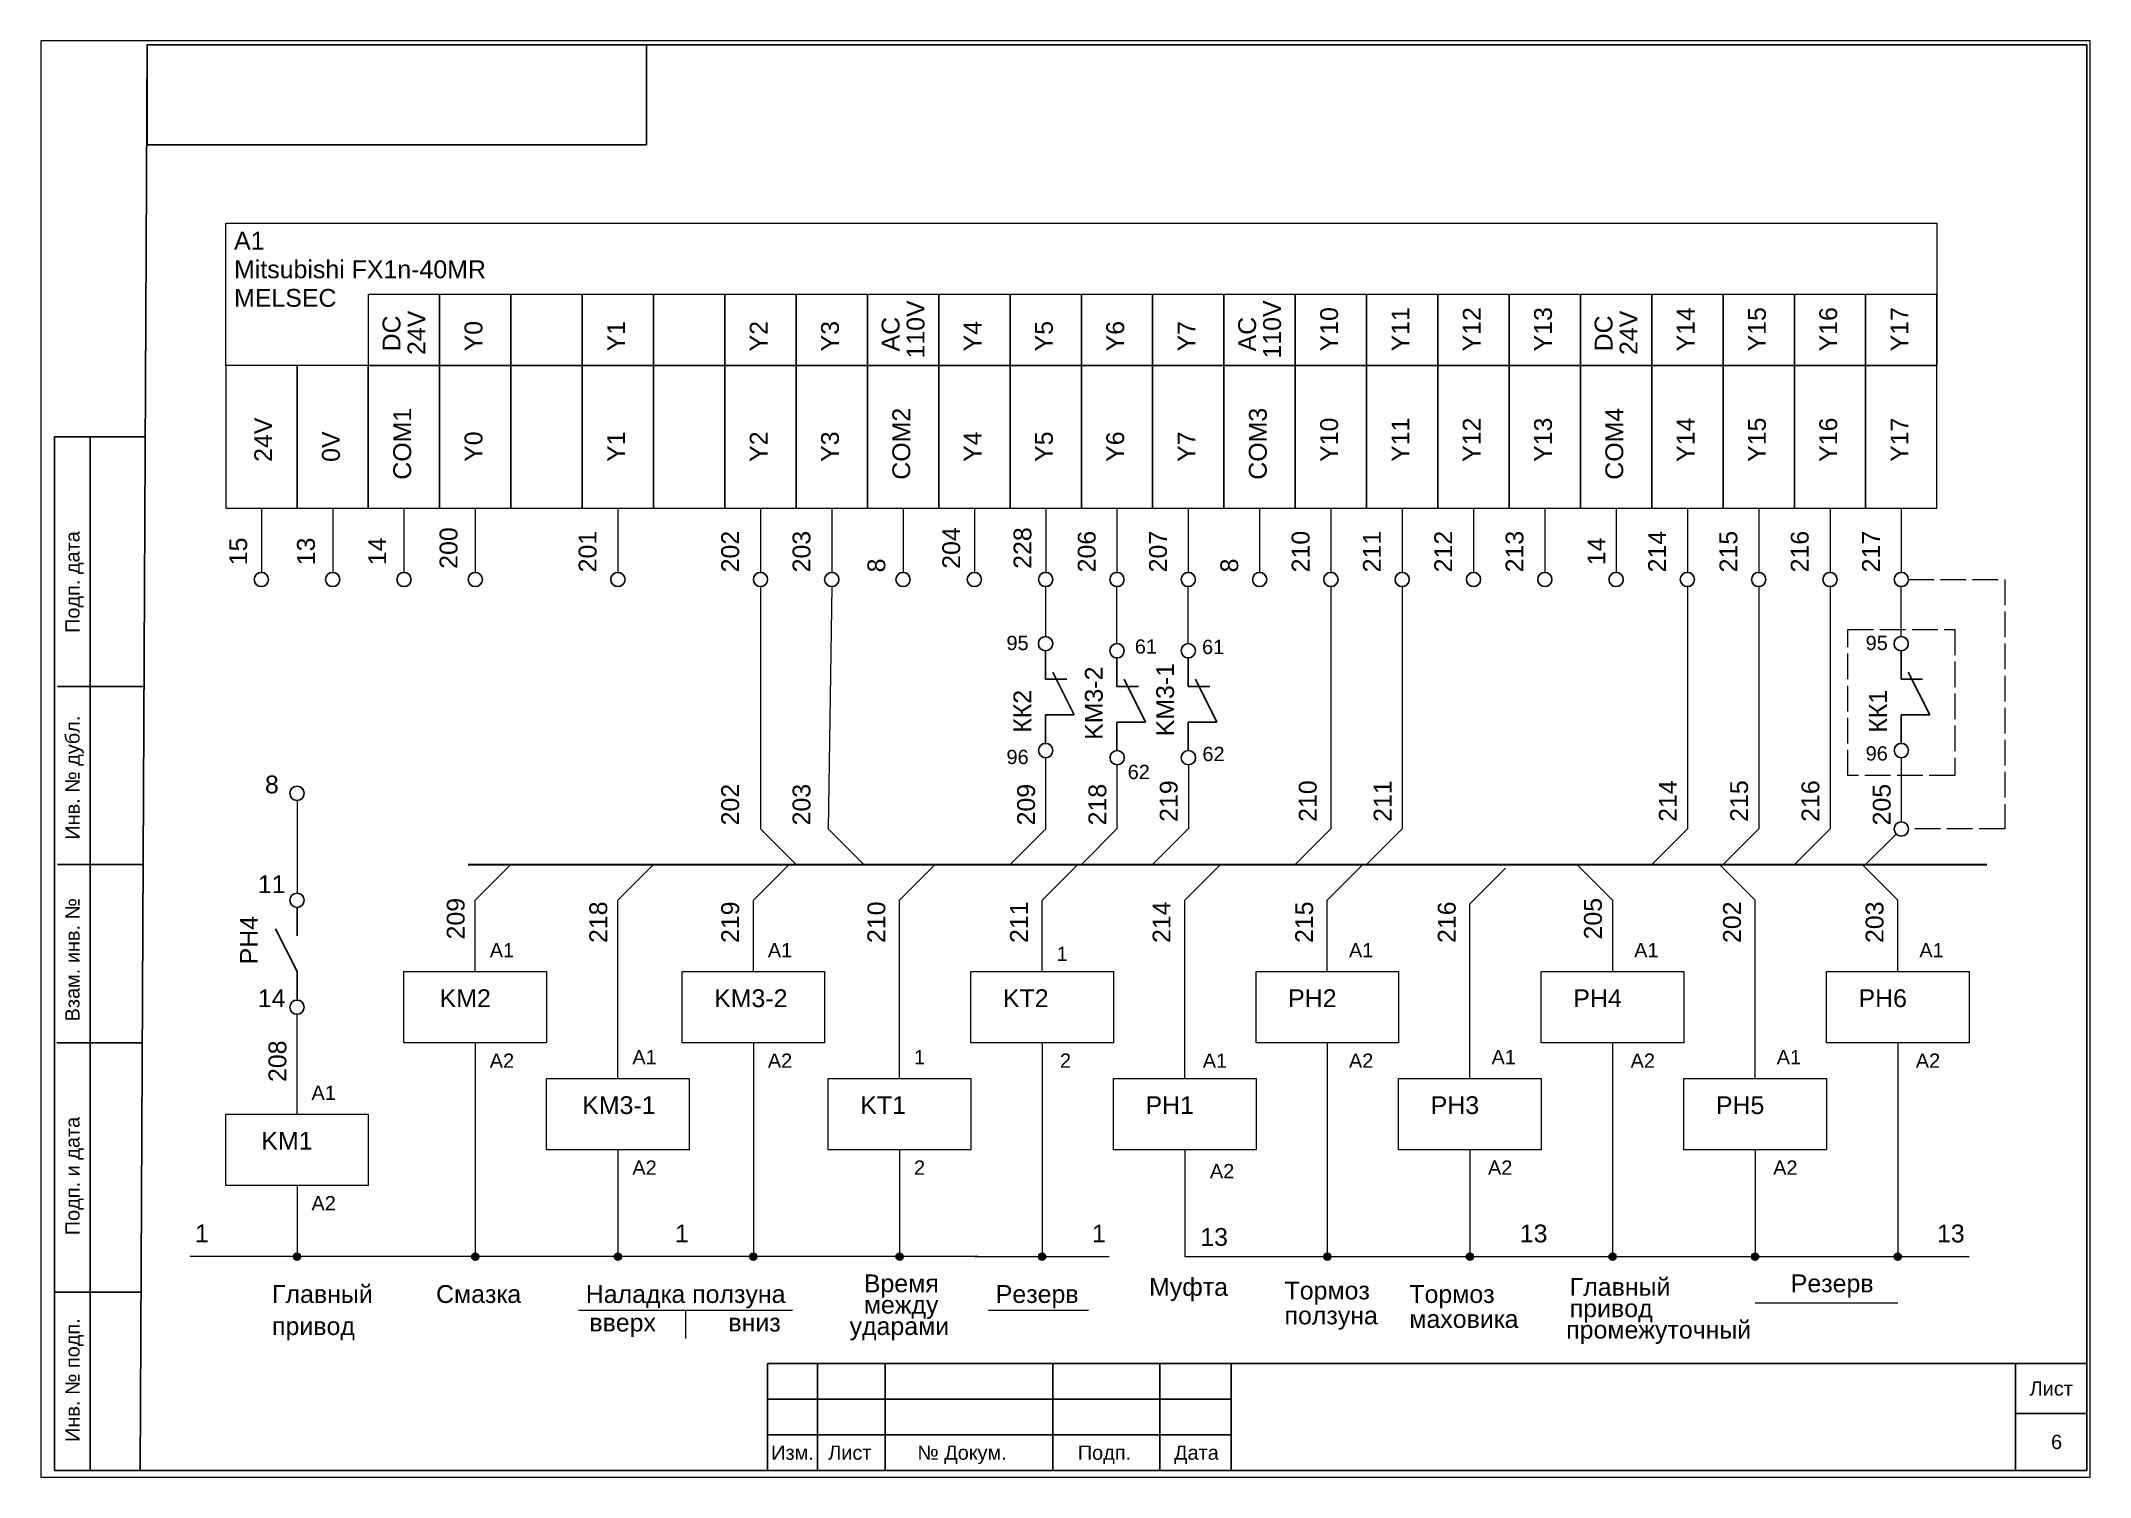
# Paper-space layout 'Лист6' of a CAD drawing. Header units: millimetres. Extents: x 0 to 287, y 0 to 201.
# The model-space entities are those that its viewports show. They can reach past a viewport. Long polylines and large blocks are cut down to what shows.
import ezdxf

# ---------------------------------------------------------------- set-up
doc = ezdxf.new("R2010")
doc.units = ezdxf.units.MM
doc.linetypes.add('ACAD_ISO02W100', pattern=[15, 12, -3])
doc.layers.add('Аппаратура', color=7, linetype='Continuous', lineweight=20)
doc.layers.add('Рамки', color=7, linetype='Continuous', lineweight=25)
doc.styles.get("Standard").update_dxf_attribs({"font": 'arial.ttf'})

msp = doc.modelspace()

# ---------------------------------------------------------------- hatches: boundary and pattern name
h = msp.add_hatch(color=256)
h.dxf.hatch_style = 1
h.paths.add_polyline_path([(1716, 3325, 1), (1715, 3325, 1)])
h = msp.add_hatch(color=256)
h.dxf.hatch_style = 1
h.paths.add_polyline_path([(1741, 3325, 1), (1740, 3325, 1)])
h = msp.add_hatch(color=256)
h.dxf.hatch_style = 1
h.paths.add_polyline_path([(1761, 3325, 1), (1760, 3325, 1)])
h = msp.add_hatch(color=256)
h.dxf.hatch_style = 1
h.paths.add_polyline_path([(1780, 3325, 1), (1779, 3325, 1)])
h = msp.add_hatch(color=256)
h.dxf.hatch_style = 1
h.paths.add_polyline_path([(1800.5, 3325, 1), (1799.5, 3325, 1)])
h = msp.add_hatch(color=256)
h.dxf.hatch_style = 1
h.paths.add_polyline_path([(1820.5, 3325, 1), (1819.5, 3325, 1)])
h = msp.add_hatch(color=256)
h.dxf.hatch_style = 1
h.paths.add_polyline_path([(1860.5, 3325, 1), (1859.5, 3325, 1)])
h = msp.add_hatch(color=256)
h.dxf.hatch_style = 1
h.paths.add_polyline_path([(1880.5, 3325, 1), (1879.5, 3325, 1)])
h = msp.add_hatch(color=256)
h.dxf.hatch_style = 1
h.paths.add_polyline_path([(1900.5, 3325, 1), (1899.5, 3325, 1)])
h = msp.add_hatch(color=256)
h.dxf.hatch_style = 1
h.paths.add_polyline_path([(1920.5, 3325, 1), (1919.5, 3325, 1)])
h = msp.add_hatch(color=256)
h.dxf.hatch_style = 1
h.paths.add_polyline_path([(1940.5, 3325, 1), (1939.5, 3325, 1)])

# ---------------------------------------------------------------- linework, layer by layer
for p, q in [((1820.48, 3410), (1820.48, 3406)), ((1830.5, 3409), (1830.5, 3405)), ((1840.5, 3409), (1840.5, 3405)), ((1940.48, 3410), (1940.48, 3406)), ((1820.48, 3406), (1823.48, 3406)), ((1824.48, 3401), (1821.48, 3407)), ((1834.5, 3400), (1831.5, 3406)), ((1844.5, 3400), (1841.5, 3406)), ((1940.48, 3406), (1943.48, 3406)), ((1944.48, 3401), (1941.48, 3407)), ((1830.5, 3405), (1833.5, 3405)), ((1840.5, 3405), (1843.5, 3405)), ((1820.48, 3397), (1820.48, 3401)), ((1820.48, 3401), (1824.48, 3401)), ((1830.5, 3396), (1830.5, 3400)), ((1830.5, 3400), (1834.5, 3400)), ((1840.5, 3396), (1840.5, 3400)), ((1840.5, 3400), (1844.5, 3400)), ((1940.48, 3397), (1940.48, 3401)), ((1940.48, 3401), (1944.48, 3401)), ((1715.5, 3374), (1715.5, 3370)), ((1715.5, 3365), (1712.5, 3371)), ((1715.5, 3361), (1715.5, 3365))]:
    msp.add_line(p, q)
for centre, radius in [((1710.5, 3420), 1), ((1720.5, 3420), 1), ((1730.5, 3420), 1), ((1740.5, 3420), 1), ((1760.5, 3420), 1), ((1780.5, 3420), 1), ((1790.5, 3420), 1), ((1800.5, 3420), 1), ((1810.5, 3420), 1), ((1820.5, 3420), 1), ((1830.5, 3420), 1), ((1840.5, 3420), 1), ((1850.5, 3420), 1), ((1860.5, 3420), 1), ((1870.5, 3420), 1), ((1880.5, 3420), 1), ((1890.5, 3420), 1), ((1900.5, 3420), 1), ((1910.5, 3420), 1), ((1920.5, 3420), 1), ((1930.5, 3420), 1), ((1940.5, 3420), 1), ((1820.48, 3411), 1), ((1940.48, 3411), 1), ((1830.5, 3410), 1), ((1840.5, 3410), 1), ((1820.5, 3396), 1), ((1940.5, 3396), 1), ((1830.52, 3395), 1), ((1840.52, 3395), 1), ((1715.5, 3390), 1), ((1940.5, 3385), 1), ((1715.5, 3375), 1), ((1715.5, 3360), 1), ((1715.5, 3325), 0.5), ((1740.5, 3325), 0.5), ((1760.5, 3325), 0.5), ((1779.5, 3325), 0.5), ((1800, 3325), 0.5), ((1820, 3325), 0.5), ((1860, 3325), 0.5), ((1880, 3325), 0.5), ((1900, 3325), 0.5), ((1920, 3325), 0.5), ((1940, 3325), 0.5)]:
    msp.add_circle(centre, radius)
at = {"layer": 'Аппаратура'}
for p, q in [((1710.5, 3430), (1710.5, 3421)), ((1720.5, 3430), (1720.5, 3421)), ((1730.5, 3430), (1730.5, 3421)), ((1740.5, 3430), (1740.5, 3421)), ((1760.5, 3430), (1760.5, 3421)), ((1780.5, 3430), (1780.5, 3421)), ((1790.5, 3430), (1790.5, 3421)), ((1800.5, 3430), (1800.5, 3421)), ((1810.5, 3430), (1810.5, 3421)), ((1820.5, 3430), (1820.5, 3421)), ((1830.5, 3430), (1830.5, 3421)), ((1840.5, 3430), (1840.5, 3421)), ((1850.5, 3430), (1850.5, 3421)), ((1860.5, 3430), (1860.5, 3421)), ((1870.5, 3430), (1870.5, 3421)), ((1880.5, 3430), (1880.5, 3421)), ((1890.5, 3430), (1890.5, 3421)), ((1900.5, 3430), (1900.5, 3421)), ((1910.5, 3430), (1910.5, 3421)), ((1920.5, 3430), (1920.5, 3421)), ((1930.5, 3430), (1930.5, 3421)), ((1940.5, 3430), (1940.5, 3421)), ((1780.5, 3419), (1780.5, 3385)), ((1790.5, 3419), (1790, 3385)), ((1820.5, 3412), (1820.5, 3419)), ((1830.5, 3411), (1830.5, 3419)), ((1840.5, 3411), (1840.5, 3419)), ((1860.5, 3419), (1860.5, 3385)), ((1870.5, 3419), (1870.5, 3385)), ((1910.5, 3419), (1910.5, 3385)), ((1920.5, 3419), (1920.5, 3385)), ((1930.5, 3419), (1930.5, 3385)), ((1940.5, 3412), (1940.5, 3419)), ((1820.5, 3385), (1820.5, 3395)), ((1830.5, 3394), (1830.5, 3385)), ((1840.52, 3394), (1840.52, 3385)), ((1940.5, 3395), (1940.5, 3386)), ((1715.5, 3389), (1715.5, 3376)), ((1785.5, 3380), (1780.5, 3385)), ((1795, 3380), (1790, 3385)), ((1820.5, 3385), (1815.5, 3380)), ((1830.5, 3385), (1825.5, 3380)), ((1840.5, 3385), (1835.5, 3380)), ((1860.5, 3385), (1855.5, 3380)), ((1870.5, 3385), (1865.5, 3380)), ((1910.5, 3385), (1905.5, 3380)), ((1920.5, 3385), (1915.5, 3380)), ((1930.5, 3385), (1925.5, 3380)), ((1939.79, 3384.29), (1935.5, 3380)), ((1740.5, 3375), (1745.5, 3380)), ((1760.5, 3375), (1765.5, 3380)), ((1779.5, 3375), (1784.5, 3380)), ((1800, 3375), (1805, 3380)), ((1820, 3375), (1825, 3380)), ((1840, 3375), (1845, 3380)), ((1860, 3375), (1865, 3380)), ((1900, 3375), (1895, 3380)), ((1920, 3375), (1915, 3380)), ((1940, 3375), (1935, 3380)), ((1880, 3374.5), (1885, 3379.5)), ((1740.5, 3365), (1740.5, 3375)), ((1760.5, 3350), (1760.5, 3375)), ((1779.5, 3365), (1779.5, 3375)), ((1800, 3350), (1800, 3375)), ((1820, 3365), (1820, 3375)), ((1840, 3350), (1840, 3375)), ((1860, 3365), (1860, 3375)), ((1880, 3350), (1880, 3374.5)), ((1900, 3375), (1900, 3365)), ((1920, 3350), (1920, 3375)), ((1940, 3365), (1940, 3375)), ((1715.5, 3345), (1715.5, 3359)), ((1740.5, 3355), (1740.5, 3325)), ((1779.5, 3355), (1779.5, 3325)), ((1820, 3355), (1820, 3325)), ((1860, 3355), (1860, 3325)), ((1900, 3355), (1900, 3325)), ((1940, 3355), (1940, 3325)), ((1760.5, 3340), (1760.5, 3325)), ((1800, 3340), (1800, 3325)), ((1840, 3340), (1840, 3325)), ((1880, 3340), (1880, 3325)), ((1920, 3340), (1920, 3325)), ((1715.5, 3335), (1715.5, 3325)), ((1811, 3325), (1700.5, 3325)), ((1810.5, 3325), (1829.38, 3325)), ((1840, 3325), (1950, 3325)), ((1755, 3317.5), (1785, 3317.5)), ((1770, 3317.5), (1770, 3313.5)), ((1812.5, 3317.5), (1826.5, 3317.5)), ((1920, 3318.5), (1940, 3318.5))]:
    msp.add_line(p, q, dxfattribs=at)
at = {"layer": 'Аппаратура', "linetype": 'ACAD_ISO02W100', "ltscale": 0.3}
for p, q in [((1941.5, 3420), (1955, 3420)), ((1955, 3420), (1955, 3385)), ((1955, 3385), (1941.5, 3385))]:
    msp.add_line(p, q, dxfattribs=at)
at = {"layer": 'Аппаратура', "lineweight": 30}
msp.add_line((1739.5, 3380), (1952.5, 3380), dxfattribs=at)
at = {"layer": 'Аппаратура'}
for points in [[(1945.5, 3450), (1705.5, 3450), (1705.5, 3470), (1945.5, 3470)], [(1725.5, 3450), (1735.5, 3450), (1735.5, 3460), (1725.5, 3460)], [(1735.5, 3450), (1745.5, 3450), (1745.5, 3460), (1735.5, 3460)], [(1745.5, 3450), (1755.5, 3450), (1755.5, 3460), (1745.5, 3460)], [(1755.5, 3450), (1765.5, 3450), (1765.5, 3460), (1755.5, 3460)], [(1765.5, 3450), (1775.5, 3450), (1775.5, 3460), (1765.5, 3460)], [(1775.5, 3450), (1785.5, 3450), (1785.5, 3460), (1775.5, 3460)], [(1785.5, 3450), (1795.5, 3450), (1795.5, 3460), (1785.5, 3460)], [(1795.5, 3450), (1805.5, 3450), (1805.5, 3460), (1795.5, 3460)], [(1805.5, 3450), (1815.5, 3450), (1815.5, 3460), (1805.5, 3460)], [(1815.5, 3450), (1825.5, 3450), (1825.5, 3460), (1815.5, 3460)], [(1825.5, 3450), (1835.5, 3450), (1835.5, 3460), (1825.5, 3460)], [(1835.5, 3450), (1845.5, 3450), (1845.5, 3460), (1835.5, 3460)], [(1845.5, 3450), (1855.5, 3450), (1855.5, 3460), (1845.5, 3460)], [(1855.5, 3450), (1865.5, 3450), (1865.5, 3460), (1855.5, 3460)], [(1865.5, 3450), (1875.5, 3450), (1875.5, 3460), (1865.5, 3460)], [(1875.5, 3450), (1885.5, 3450), (1885.5, 3460), (1875.5, 3460)], [(1885.5, 3450), (1895.5, 3450), (1895.5, 3460), (1885.5, 3460)], [(1895.5, 3450), (1905.5, 3450), (1905.5, 3460), (1895.5, 3460)], [(1905.5, 3450), (1915.5, 3450), (1915.5, 3460), (1905.5, 3460)], [(1915.5, 3450), (1925.5, 3450), (1925.5, 3460), (1915.5, 3460)], [(1925.5, 3450), (1935.5, 3450), (1935.5, 3460), (1925.5, 3460)], [(1935.5, 3450), (1945.5, 3450), (1945.5, 3460), (1935.5, 3460)], [(1715.5, 3450), (1705.5, 3450), (1705.5, 3430), (1715.5, 3430)], [(1725.5, 3450), (1715.5, 3450), (1715.5, 3430), (1725.5, 3430)], [(1735.5, 3450), (1725.5, 3450), (1725.5, 3430), (1735.5, 3430)], [(1745.5, 3450), (1735.5, 3450), (1735.5, 3430), (1745.5, 3430)], [(1755.5, 3450), (1745.5, 3450), (1745.5, 3430), (1755.5, 3430)], [(1765.5, 3450), (1755.5, 3450), (1755.5, 3430), (1765.5, 3430)], [(1775.5, 3450), (1765.5, 3450), (1765.5, 3430), (1775.5, 3430)], [(1785.5, 3450), (1775.5, 3450), (1775.5, 3430), (1785.5, 3430)], [(1795.5, 3450), (1785.5, 3450), (1785.5, 3430), (1795.5, 3430)], [(1805.5, 3450), (1795.5, 3450), (1795.5, 3430), (1805.5, 3430)], [(1815.5, 3450), (1805.5, 3450), (1805.5, 3430), (1815.5, 3430)], [(1825.5, 3450), (1815.5, 3450), (1815.5, 3430), (1825.5, 3430)], [(1835.5, 3450), (1825.5, 3450), (1825.5, 3430), (1835.5, 3430)], [(1845.5, 3450), (1835.5, 3450), (1835.5, 3430), (1845.5, 3430)], [(1855.5, 3450), (1845.5, 3450), (1845.5, 3430), (1855.5, 3430)], [(1865.5, 3450), (1855.5, 3450), (1855.5, 3430), (1865.5, 3430)], [(1875.5, 3450), (1865.5, 3450), (1865.5, 3430), (1875.5, 3430)], [(1885.5, 3450), (1875.5, 3450), (1875.5, 3430), (1885.5, 3430)], [(1895.5, 3450), (1885.5, 3450), (1885.5, 3430), (1895.5, 3430)], [(1905.5, 3450), (1895.5, 3450), (1895.5, 3430), (1905.5, 3430)], [(1915.5, 3450), (1905.5, 3450), (1905.5, 3430), (1915.5, 3430)], [(1925.5, 3450), (1915.5, 3450), (1915.5, 3430), (1925.5, 3430)], [(1935.5, 3450), (1925.5, 3450), (1925.5, 3430), (1935.5, 3430)], [(1945.5, 3450), (1935.5, 3450), (1935.5, 3430), (1945.5, 3430)], [(1730.5, 3365), (1750.5, 3365), (1750.5, 3355), (1730.5, 3355)], [(1769.5, 3365), (1789.5, 3365), (1789.5, 3355), (1769.5, 3355)], [(1810, 3365), (1830, 3365), (1830, 3355), (1810, 3355)], [(1850, 3365), (1870, 3365), (1870, 3355), (1850, 3355)], [(1890, 3365), (1910, 3365), (1910, 3355), (1890, 3355)], [(1930, 3365), (1950, 3365), (1950, 3355), (1930, 3355)], [(1750.5, 3350), (1770.5, 3350), (1770.5, 3340), (1750.5, 3340)], [(1790, 3350), (1810, 3350), (1810, 3340), (1790, 3340)], [(1830, 3350), (1850, 3350), (1850, 3340), (1830, 3340)], [(1870, 3350), (1890, 3350), (1890, 3340), (1870, 3340)], [(1910, 3350), (1930, 3350), (1930, 3340), (1910, 3340)], [(1705.5, 3345), (1725.5, 3345), (1725.5, 3335), (1705.5, 3335)]]:
    msp.add_lwpolyline(points, close=True, dxfattribs=at)
at = {"layer": 'Аппаратура', "linetype": 'ACAD_ISO02W100', "ltscale": 0.3}
msp.add_lwpolyline([(1933, 3413), (1948, 3413), (1948, 3392.5), (1933, 3392.5)], close=True, dxfattribs=at)
at = {"layer": 'Рамки'}
for p, q in [((1693.5, 3295), (1694.5, 3495)), ((1694.5, 3495), (1966.5, 3495)), ((1966.5, 3495), (1966.5, 3295)), ((1681.5, 3440), (1694.22, 3440)), ((1681.5, 3295), (1681.5, 3440)), ((1686.5, 3295), (1686.5, 3440)), ((1693.92, 3405), (1681.92, 3405)), ((1693.92, 3380), (1681.92, 3380)), ((1693.8, 3355), (1681.8, 3355)), ((1693.62, 3320), (1681.62, 3320)), ((1693.62, 3320), (1681.62, 3320)), ((1693.62, 3320), (1681.62, 3320)), ((1788.5, 3310), (1788.5, 3295)), ((1798, 3310), (1798, 3295)), ((1821.5, 3310), (1821.5, 3295)), ((1836.5, 3310), (1836.5, 3295)), ((1956.5, 3310), (1956.5, 3295)), ((1781.5, 3305), (1846.5, 3305)), ((1956.5, 3303), (1966.5, 3303)), ((1781.5, 3300), (1846.5, 3300)), ((1693.5, 3295), (1681.5, 3295)), ((1966.5, 3295), (1693.5, 3295))]:
    msp.add_line(p, q, dxfattribs=at)
for points in [[(1694.5, 3495), (1764.5, 3495), (1764.5, 3481), (1694.5, 3481)], [(1781.5, 3295), (1781.5, 3310), (1966.5, 3310), (1966.5, 3295)], [(1781.5, 3310), (1846.5, 3310), (1846.5, 3295), (1781.5, 3295)]]:
    msp.add_lwpolyline(points, close=True, dxfattribs=at)

# ---------------------------------------------------------------- texts
for s, height, p in [('A1', 2.5, (1706.67, 3466.29)), ('Mitsubishi FX1n-40MR', 2.5, (1706.67, 3462.27)), ('MELSEC', 2.5, (1706.67, 3458.26)), ('95', 2, (1815, 3410.1)), ('61', 2, (1833, 3409.6)), ('61', 2, (1842.43, 3409.54)), ('95', 2, (1935.5, 3410.1)), ('96', 2, (1815, 3394.1)), ('62', 2, (1832, 3392)), ('62', 2, (1842.48, 3394.52)), ('96', 2, (1935.5, 3394.6)), ('8', 2.5, (1711, 3390)), ('11', 2.5, (1710, 3376)), ('A1', 2, (1742.53, 3366.99)), ('A1', 2, (1781.53, 3366.99)), ('1', 2, (1822.03, 3366.49)), ('A1', 2, (1863.03, 3366.99)), ('A1', 2, (1903.03, 3366.99)), ('A1', 2, (1943.03, 3366.99)), ('14', 2.5, (1710, 3360)), ('KM2', 2.5, (1735.5, 3360)), ('KM3-2', 2.5, (1774, 3360)), ('KT2', 2.5, (1814.5, 3360)), ('PH2', 2.5, (1854.5, 3360)), ('PH4', 2.5, (1894.5, 3360)), ('PH6', 2.5, (1934.5, 3360)), ('A1', 2, (1762.53, 3351.99)), ('1', 2, (1802.03, 3351.99)), ('A1', 2, (1883.03, 3351.99)), ('A1', 2, (1923.03, 3351.99)), ('A2', 2, (1742.53, 3351.49)), ('A2', 2, (1781.53, 3351.49)), ('2', 2, (1822.5, 3351.5)), ('A1', 2, (1842.53, 3351.49)), ('A2', 2, (1863.03, 3351.49)), ('A2', 2, (1902.53, 3351.49)), ('A2', 2, (1942.53, 3351.49)), ('A1', 2, (1717.53, 3346.99)), ('KM3-1', 2.5, (1755.5, 3345)), ('KT1', 2.5, (1794.5, 3345)), ('PH1', 2.5, (1834.5, 3345)), ('PH3', 2.5, (1874.5, 3345)), ('PH5', 2.5, (1914.5, 3345)), ('KM1', 2.5, (1710.5, 3340)), ('A2', 2, (1762.53, 3336.49)), ('2', 2, (1802.03, 3336.49)), ('A2', 2, (1843.53, 3335.99)), ('A2', 2, (1882.53, 3336.49)), ('A2', 2, (1922.53, 3336.49)), ('A2', 2, (1717.53, 3331.49)), ('1', 2.5, (1701.18, 3327.01)), ('1', 2.5, (1768.5, 3327)), ('1', 2.5, (1827, 3327)), ('13', 2.5, (1842.18, 3326.51)), ('13', 2.5, (1887, 3327)), ('13', 2.5, (1945.5, 3327)), ('Время', 2.5, (1795, 3320)), ('Муфта', 2.5, (1835, 3319.5)), ('Главный ', 2.5, (1894, 3319.5)), ('Резерв', 2.5, (1925, 3320)), ('Главный', 2.5, (1712, 3318.5)), ('Смазка', 2.5, (1735, 3318.5)), ('Наладка ползуна', 2.5, (1756, 3318.5)), ('Резерв', 2.5, (1813.5, 3318.5)), ('Тормоз', 2.5, (1854, 3319)), ('Тормоз', 2.5, (1871.5, 3318.5)), ('вверх', 2.5, (1756.5, 3314.5)), ('вниз', 2.5, (1776, 3314.5)), ('между', 2.5, (1795, 3317)), ('ползуна', 2.5, (1854, 3315.5)), ('маховика', 2.5, (1871.5, 3315)), ('привод', 2.5, (1894, 3316.5)), ('привод', 2.5, (1712, 3314)), ('ударами', 2.5, (1793, 3314)), ('промежуточный', 2.5, (1893.5, 3313.5))]:
    msp.add_text(s, height=height).set_placement(p)
for s, p in [('24V', (1733.5, 3451.5)), ('110V', (1803.5, 3451)), ('110V', (1853.5, 3451)), ('Y10', (1861.5, 3452)), ('Y11', (1871.5, 3452)), ('Y12', (1881.5, 3452)), ('Y13', (1891.5, 3452)), ('24V', (1903.5, 3451.5)), ('Y14', (1911.5, 3452)), ('Y15', (1921.5, 3452)), ('Y16', (1931.5, 3452)), ('Y17', (1941.5, 3452)), ('DC', (1730, 3452)), ('Y0', (1741.5, 3452)), ('Y1', (1761.5, 3452)), ('Y2', (1781.5, 3452)), ('Y3', (1791.5, 3452)), ('AC', (1800, 3452)), ('Y4', (1811.5, 3452)), ('Y5', (1821.5, 3452)), ('Y6', (1831.5, 3452)), ('Y7', (1841.5, 3452)), ('AC', (1850, 3452)), ('DC', (1900, 3452)), ('COM1', (1731.5, 3434)), ('COM2', (1801.5, 3434)), ('COM3', (1851.5, 3434)), ('COM4', (1901.5, 3434)), ('24V', (1712, 3436.5)), ('0V', (1721.5, 3436.5)), ('Y0', (1741.5, 3436.5)), ('Y1', (1761.5, 3436.5)), ('Y2', (1781.5, 3436.5)), ('Y3', (1791.5, 3436.5)), ('Y4', (1811.5, 3436.5)), ('Y5', (1821.5, 3436.5)), ('Y6', (1831.5, 3436.5)), ('Y7', (1841.5, 3436.5)), ('Y10', (1861.5, 3436.5)), ('Y11', (1871.5, 3436.5)), ('Y12', (1881.5, 3436.5)), ('Y13', (1891.5, 3436.5)), ('Y14', (1911.5, 3436.5)), ('Y15', (1921.5, 3436.5)), ('Y16', (1931.5, 3436.5)), ('Y17', (1941.5, 3436.5)), ('15', (1708.5, 3422)), ('13', (1718, 3422)), ('14', (1728, 3422)), ('200', (1738, 3421.5)), ('201', (1757.5, 3421)), ('202', (1777.5, 3421)), ('203', (1787.5, 3421)), ('204', (1808.5, 3421.5)), ('228', (1818.5, 3421.5)), ('206', (1827.5, 3421)), ('207', (1837.5, 3421)), ('210', (1857.5, 3421)), ('211', (1867.5, 3421)), ('212', (1877.5, 3421)), ('213', (1887.5, 3421)), ('14', (1899, 3422)), ('214', (1907.5, 3421)), ('215', (1917.5, 3421)), ('216', (1927.5, 3421)), ('217', (1937.5, 3421)), ('8', (1798, 3421)), ('8', (1847.5, 3421)), ('KM3-2', (1828.5, 3397.5)), ('KM3-1', (1838.5, 3398)), ('КК2', (1818.48, 3398.5)), ('КК1', (1938.48, 3398.5)), ('202', (1777.5, 3385.5)), ('203', (1787.5, 3385.5)), ('209', (1819, 3385.5)), ('218', (1829, 3385.5)), ('219', (1839, 3386)), ('210', (1858.5, 3386)), ('211', (1869, 3386)), ('214', (1909, 3386)), ('215', (1919, 3386)), ('216', (1929, 3386)), ('205', (1939, 3385.5)), ('209', (1739, 3369.5)), ('218', (1759, 3369)), ('219', (1777.5, 3369)), ('210', (1798, 3369)), ('211', (1818, 3369)), ('214', (1838, 3369)), ('215', (1858, 3369)), ('216', (1878, 3369)), ('205', (1898.5, 3369.5)), ('202', (1918, 3369)), ('203', (1938, 3369)), ('PH4', (1710, 3366)), ('208', (1714, 3349.5))]:
    msp.add_text(s, height=2.5, rotation=90).set_placement(p)
for s, p in [('Подп. дата', (1685, 3412.5)), ('Инв. № дубл.', (1685, 3383.5)), ('Взам. инв. №', (1685, 3358)), ('Подп. и дата', (1685, 3328)), ('Инв. № подп.', (1685, 3299))]:
    msp.add_text(s, height=2, rotation=90, dxfattribs=at).set_placement(p)
for s, p in [('Лист', (1958.5, 3305.5)), ('6', (1961.5, 3298)), ('Изм.', (1782, 3296.5)), ('Лист', (1790, 3296.5)), ('№ Докум.', (1802.5, 3296.5)), ('Подп.', (1825, 3296.5)), ('Дата', (1838.5, 3296.5))]:
    msp.add_text(s, height=2, dxfattribs=at).set_placement(p)

psp = doc.layouts.new('Лист6')

# ---------------------------------------------------------------- viewports
at = {"layer": 'Аппаратура'}
psp.add_viewport(center=(143.64, 100.72), size=(287.38, 201.4781), view_center_point=(1823.28, 3394.82), view_height=201.4781, dxfattribs=at)

doc.saveas('drawing.dxf')
